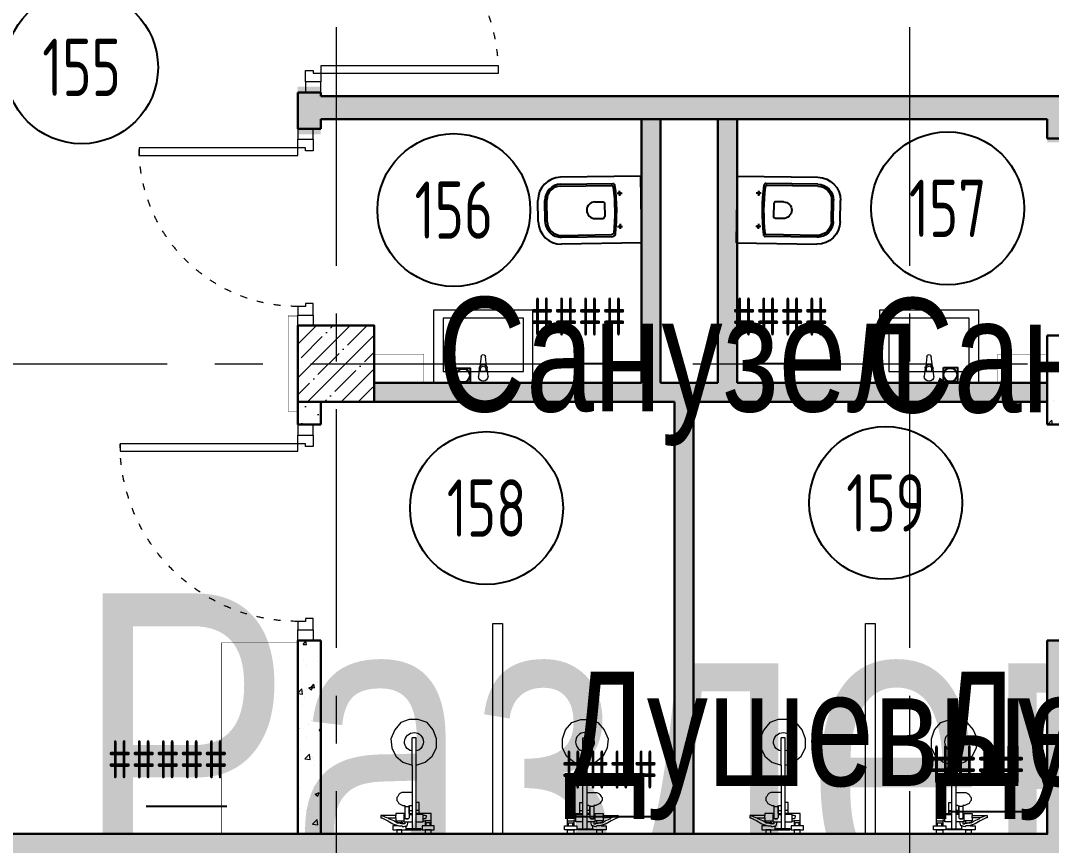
# Model space of a CAD drawing. Header units: millimetres. Extents: x -13407 to 8063098, y -54153 to 109271.
# Drawn here: x 15920 to 21312, y 66874 to 71191 of the extents above; entities that cross this region are included whole.
import ezdxf
from ezdxf.enums import TextEntityAlignment as Align

# ---------------------------------------------------------------- set-up
doc = ezdxf.new("R2018")
doc.units = ezdxf.units.MM
doc.linetypes.add('ACAD_ISO03W100', pattern=[30, 12, -18])
doc.linetypes.add('CENTER', pattern=[2, 1.25, -0.25, 0.25, -0.25])
doc.layers.get('Defpoints').update_dxf_attribs({"color": 6})
for name, color, linetype, lineweight in [('АР_Двери', 5, 'Continuous', 18), ('АР_Колонны', 5, 'Continuous', 30), ('АР_Колонны Штрих', 250, 'Continuous', 5), ('АР_Маркер экспликации', 239, 'Continuous', 13), ('АР_Номер помещения', 1, 'Continuous', 25), ('АР_Оси', 193, 'Continuous', 9), ('АР_Перегородки газоблок', 165, 'Continuous', 30), ('АР_Перегородки газоблок_Штрих', 165, 'Continuous', 5), ('АР_Перегородки сантехнические', 216, 'Continuous', 9), ('АР_Помещения_площадь', 19, 'Continuous', 9), ('ТХ_мебель передв', 250, 'Continuous', 13), ('ТХ_ОСНОВНОЙ', 103, 'Continuous', 25)]:
    doc.layers.add(name, color=color, linetype=linetype, lineweight=lineweight)
doc.layers.add('АР_Названия помещений', color=124, linetype='Continuous', lineweight=5, plot=False)
for name, color, linetype in [('ТХ_дозаторы', 7, 'Continuous'), ('ТХ_обор_бытовое', 14, 'Continuous'), ('ТХ_сантехника', 253, 'Continuous')]:
    doc.layers.add(name, color=color, linetype=linetype)
doc.styles.add('ISOCPEUR', font='isocpeur.ttf', dxfattribs={"width": 0.7})
doc.styles.get("Standard").update_dxf_attribs({"font": 'arial.ttf'})
pattern_1 = [(50, (211803.85, -55205.68), (215.17805, -18.82564), [22.5, -247.5]), (355, (211803.85, -55205.68), (-41.6254, 225.65764), [18, -198]), (100.45144, (211821.79, -55207.25), (173.55265, 206.832), [19.12206, -210.34263]), (46.1842, (211803.85, -55145.68), (320.1724, -49.65578), [33.75, -371.25]), (96.63564, (211830.53, -55149.82), (280.3986, 292.2356), [28.6831, -315.51413]), (351.18416, (211803.85, -55145.68), (280.3986, 292.2356), [27, -297]), (21, (211833.85, -55160.68), (179.07212, -120.78567), [22.5, -247.5]), (326, (211833.85, -55160.68), (72.9946, 217.54501), [18, -198]), (71.45144, (211848.78, -55170.75), (252.06671, 96.75935), [19.12206, -210.34263]), (37.5, (211803.85, -55205.68), (3.647957, 99.868156), [0, -195.6, 0, -201, 0, -198.75]), (7.5, (211803.85, -55205.68), (78.92086, 118.323514), [0, -114.6, 0, -191.1, 0, -75.75]), (327.5, (211736.95, -55205.68), (160.14673, -6.766462), [0, -75, 0, -234, 0, -310.5]), (317.5, (211706.95, -55205.68), (174.95585, 30.031495), [0, -97.5, 0, -155.4, 0, -220.5])]

# ---------------------------------------------------------------- blocks, each defined once
blk = doc.blocks.new('*U296')
for points in [[(-55, -80), (-55, 0), (-115, 0), (-115, -40), (-100, -40), (-100, -80), (-55, -80)], [(0, 0), (0, -80), (-55, -80), (-55, 0), (0, 0)], [(-1130, 0), (-1130, -80), (-1075, -80), (-1075, 0), (-1130, 0)], [(-1075, -80), (-1075, 0), (-1015, 0), (-1015, -40), (-1030, -40), (-1030, -80), (-1075, -80)]]:
    blk.add_lwpolyline(points)
blk.add_lwpolyline([(-100, -80), (-100, -1010), (-140, -1010), (-140, -80)], close=True)
at = {"linetype": 'ACAD_ISO03W100', "ltscale": 3}
blk.add_arc((-100, -80), 930, 180, 270, dxfattribs=at)
blk = doc.blocks.new('*U297')
for points in [[(-55, -80), (-55, 0), (-115, 0), (-115, -40), (-100, -40), (-100, -80), (-55, -80)], [(0, 0), (0, -80), (-55, -80), (-55, 0), (0, 0)], [(-1030, 0), (-1030, -80), (-975, -80), (-975, 0), (-1030, 0)], [(-975, -80), (-975, 0), (-915, 0), (-915, -40), (-930, -40), (-930, -80), (-975, -80)]]:
    blk.add_lwpolyline(points)
blk.add_lwpolyline([(-100, -80), (-100, -910), (-140, -910), (-140, -80)], close=True)
at = {"linetype": 'ACAD_ISO03W100', "ltscale": 3}
blk.add_arc((-100, -80), 830, 180, 270, dxfattribs=at)
blk = doc.blocks.new('*U298')
for points in [[(0, 0), (0, -80), (55, -80), (55, 0), (0, 0)], [(55, -80), (55, 0), (115, 0), (115, -40), (100, -40), (100, -80), (55, -80)], [(1075, -80), (1075, 0), (1015, 0), (1015, -40), (1030, -40), (1030, -80), (1075, -80)], [(1130, 0), (1130, -80), (1075, -80), (1075, 0), (1130, 0)]]:
    blk.add_lwpolyline(points)
blk.add_lwpolyline([(100, -80), (100, -1010), (140, -1010), (140, -80)], close=True)
at = {"linetype": 'ACAD_ISO03W100', "ltscale": 3}
blk.add_arc((100, -80), 930, 270, 0, dxfattribs=at)
blk = doc.blocks.new('*U611')
at = {"layer": 'Defpoints', "color": 7}
blk.add_line((636.2, -4593.6), (213.9, -4593.6), dxfattribs=at)
at = {"layer": 'АР_Номер помещения', "color": 7}
blk.add_circle((-124.1, -725), 400, dxfattribs=at)
at = {"layer": 'Defpoints', "color": 7, "style": 'ISOCPEUR', "width": 0.7, "flags": 1}
blk.add_attdef('КАТЕГОРИЯ', (-499.2, -2092.2), '', height=250, dxfattribs=at)
at = {"layer": 'Defpoints', "color": 7, "style": 'ISOCPEUR', "width": 0.7}
blk.add_attdef('ПЛОЩАДЬ_ПОМЕЩЕНИЯ', text='', height=200, dxfattribs=at).set_placement((641.1, -4347.1), align=Align.MIDDLE_RIGHT)
at = {"layer": 'АР_Номер помещения', "color": 7, "style": 'ISOCPEUR', "width": 0.7}
blk.add_attdef('НОМЕР_ПОМЕЩЕНИЯ', text='', height=300, dxfattribs=at).set_placement((-124.1, -725), align=Align.MIDDLE_CENTER)
at = {"layer": 'АР_Помещения_площадь', "color": 7, "lineweight": 30, "width": 0.7, "flags": 104}
blk.add_attdef('ИМЯ_ПОМЕЩЕНИЯ', text='', height=100, dxfattribs=at).set_placement((157.6, 1217.1), align=Align.MIDDLE_CENTER)
blk = doc.blocks.new('*U615')
at = {"layer": 'Defpoints', "color": 7}
blk.add_line((358.9, -2987.4), (-37.4, -2987.4), dxfattribs=at)
at = {"layer": 'АР_Номер помещения', "color": 7}
blk.add_circle((-365, -1371.3), 400, dxfattribs=at)
at = {"layer": 'Defpoints', "color": 7, "style": 'ISOCPEUR', "width": 0.7, "flags": 1}
blk.add_attdef('КАТЕГОРИЯ', (-499.2, -2092.2), '', height=250, dxfattribs=at)
at = {"layer": 'Defpoints', "color": 7, "style": 'ISOCPEUR', "width": 0.7}
blk.add_attdef('ПЛОЩАДЬ_ПОМЕЩЕНИЯ', text='', height=200, dxfattribs=at).set_placement((363.8, -2740.9), align=Align.MIDDLE_RIGHT)
at = {"layer": 'АР_Номер помещения', "color": 7, "style": 'ISOCPEUR', "width": 0.7}
blk.add_attdef('НОМЕР_ПОМЕЩЕНИЯ', text='', height=300, dxfattribs=at).set_placement((-365, -1371.3), align=Align.MIDDLE_CENTER)
at = {"layer": 'АР_Помещения_площадь', "color": 7, "lineweight": 30, "width": 0.7, "flags": 104}
blk.add_attdef('ИМЯ_ПОМЕЩЕНИЯ', text='', height=100, dxfattribs=at).set_placement((157.6, 1217.1), align=Align.MIDDLE_CENTER)
blk = doc.blocks.new('*U616')
at = {"layer": 'Defpoints', "color": 7}
blk.add_line((375.9, -3013.9), (-46.5, -3013.9), dxfattribs=at)
at = {"layer": 'АР_Номер помещения', "color": 7}
blk.add_circle((-513.5, -1398.4), 400, dxfattribs=at)
at = {"layer": 'Defpoints', "color": 7, "style": 'ISOCPEUR', "width": 0.7, "flags": 1}
blk.add_attdef('КАТЕГОРИЯ', (-499.2, -2092.2), '', height=250, dxfattribs=at)
at = {"layer": 'Defpoints', "color": 7, "style": 'ISOCPEUR', "width": 0.7}
blk.add_attdef('ПЛОЩАДЬ_ПОМЕЩЕНИЯ', text='', height=200, dxfattribs=at).set_placement((380.8, -2767.4), align=Align.MIDDLE_RIGHT)
at = {"layer": 'АР_Номер помещения', "color": 7, "style": 'ISOCPEUR', "width": 0.7}
blk.add_attdef('НОМЕР_ПОМЕЩЕНИЯ', text='', height=300, dxfattribs=at).set_placement((-513.5, -1398.4), align=Align.MIDDLE_CENTER)
at = {"layer": 'АР_Помещения_площадь', "color": 7, "lineweight": 30, "width": 0.7, "flags": 104}
blk.add_attdef('ИМЯ_ПОМЕЩЕНИЯ', text='', height=100, dxfattribs=at).set_placement((157.6, 1217.1), align=Align.MIDDLE_CENTER)
blk = doc.blocks.new('*U599')
at = {"layer": 'Defpoints', "color": 7}
blk.add_line((-5948.9, -3748.1), (-6371.3, -3748.1), dxfattribs=at)
at = {"layer": 'АР_Номер помещения', "color": 7}
blk.add_circle((-6845.3, -2943.8), 400, dxfattribs=at)
at = {"layer": 'Defpoints', "color": 7, "style": 'ISOCPEUR', "width": 0.7, "flags": 1}
blk.add_attdef('КАТЕГОРИЯ', (-499.2, -2092.2), '', height=250, dxfattribs=at)
at = {"layer": 'Defpoints', "color": 7, "style": 'ISOCPEUR', "width": 0.7}
blk.add_attdef('ПЛОЩАДЬ_ПОМЕЩЕНИЯ', text='', height=200, dxfattribs=at).set_placement((-5944, -3501.6), align=Align.MIDDLE_RIGHT)
at = {"layer": 'АР_Номер помещения', "color": 7, "style": 'ISOCPEUR', "width": 0.7}
blk.add_attdef('НОМЕР_ПОМЕЩЕНИЯ', text='', height=300, dxfattribs=at).set_placement((-6845.3, -2943.8), align=Align.MIDDLE_CENTER)
at = {"layer": 'АР_Помещения_площадь', "color": 7, "lineweight": 30, "width": 0.7, "flags": 104}
blk.add_attdef('ИМЯ_ПОМЕЩЕНИЯ', text='', height=100, dxfattribs=at).set_placement((157.6, 1217.1), align=Align.MIDDLE_CENTER)
blk = doc.blocks.new('*U600')
at = {"layer": 'Defpoints', "color": 7}
blk.add_line((-7088.2, -3544.6), (-7510.5, -3544.6), dxfattribs=at)
at = {"layer": 'АР_Номер помещения', "color": 7}
blk.add_circle((-6458.5, -2731.2), 400, dxfattribs=at)
at = {"layer": 'Defpoints', "color": 7, "style": 'ISOCPEUR', "width": 0.7, "flags": 1}
blk.add_attdef('КАТЕГОРИЯ', (-499.2, -2092.2), '', height=250, dxfattribs=at)
at = {"layer": 'Defpoints', "color": 7, "style": 'ISOCPEUR', "width": 0.7}
blk.add_attdef('ПЛОЩАДЬ_ПОМЕЩЕНИЯ', text='', height=200, dxfattribs=at).set_placement((-7083.3, -3298.1), align=Align.MIDDLE_RIGHT)
at = {"layer": 'АР_Номер помещения', "color": 7, "style": 'ISOCPEUR', "width": 0.7}
blk.add_attdef('НОМЕР_ПОМЕЩЕНИЯ', text='', height=300, dxfattribs=at).set_placement((-6458.5, -2731.2), align=Align.MIDDLE_CENTER)
at = {"layer": 'АР_Помещения_площадь', "color": 7, "lineweight": 30, "width": 0.7, "flags": 104}
blk.add_attdef('ИМЯ_ПОМЕЩЕНИЯ', text='', height=100, dxfattribs=at).set_placement((157.6, 1217.1), align=Align.MIDDLE_CENTER)
blk = doc.blocks.new('Из_буфера15266')
at = {"lineweight": 0, "ltscale": 100, "transparency": 33554687}
for points in [[(-13.2, -338.7), (-60.9, -354.5), (-97.9, -386.3), (-119.1, -428.6), (-119.1, -476.2), (-103.2, -523.9), (-71.4, -560.9), (-23.8, -576.8), (23.8, -576.8), (66.1, -560.9), (97.9, -523.9), (119.1, -476.2), (113.8, -428.6), (92.6, -386.3), (55.6, -354.5), (7.9, -338.7), (7.9, -195.8), (23.8, -195.8), (34.4, -195.8), (50.3, -195.8), (60.9, -195.8), (71.4, -190.5), (76.7, -185.2), (82, -174.6), (87.3, -169.3), (87.3, -158.7), (87.3, -153.5), (82, -148.2), (82, -148.2), (76.7, -137.6), (76.7, -137.6), (66.1, -132.3), (55.6, -127), (50.3, -127), (45, -127), (45, -105.8), (45, -84.7), (92.6, -84.7), (92.6, -74.1), (166.7, -74.1), (172, -74.1), (172, -68.8), (172, -63.5), (166.7, -63.5), (156.1, -58.2), (134.9, -47.6), (108.5, -31.7), (92.6, -26.5), (92.6, -21.2), (108.5, -21.2), (108.5, 0), (39.7, 0), (39.7, -21.2), (39.7, -21.2), (39.7, -21.2), (34.4, -21.2), (34.4, -21.2), (29.1, -42.3), (7.9, -42.3), (7.9, -5.3), (39.7, -5.3), (39.7, 0), (-39.7, 0), (-39.7, -5.3), (-13.2, -5.3), (-13.2, -42.3), (-50.3, -42.3), (-50.3, -47.6), (-60.9, -47.6), (-60.9, -37), (-60.9, -37), (-60.9, -21.2), (-45, -21.2), (-45, 0), (-108.5, 0), (-108.5, -21.2), (-92.6, -21.2), (-92.6, -37), (-92.6, -37), (-92.6, -47.6), (-92.6, -47.6), (-92.6, -84.7), (-29.1, -84.7)], [(-92.6, -21.2), (-60.9, -21.2)], [(-92.6, -37), (-60.9, -37)], [(-92.6, -47.6), (-60.9, -47.6)], [(-87.3, -21.2), (-87.3, -37)], [(-66.1, -21.2), (-66.1, -37)], [(-50.3, -47.6), (-50.3, -79.4)], [(-13.2, -5.3), (7.9, -5.3)], [(-13.2, -42.3), (-13.2, -142.9)], [(7.9, -195.8), (7.9, -42.3)], [(45, -42.3), (29.1, -42.3)], [(55.6, -15.9), (39.7, -21.2)], [(50.3, -47.6), (50.3, -47.6)], [(50.3, -52.9), (50.3, -47.6)], [(50.3, -79.4), (50.3, -47.6)], [(50.3, -58.2), (50.3, -52.9)], [(55.6, -15.9), (55.6, -15.9)], [(60.9, -21.2), (55.6, -15.9)], [(55.6, -31.7), (55.6, -31.7)], [(76.7, -37), (55.6, -31.7)], [(92.6, -26.5), (76.7, -21.2), (60.9, -21.2)], [(60.9, -37), (66.1, -37), (82, -37), (82, -37)], [(87.3, -47.6), (60.9, -47.6)], [(66.1, -31.7), (66.1, -37)], [(87.3, -37), (76.7, -37)], [(82, -21.2), (92.6, -21.2)], [(-50.3, -79.4), (-13.2, -79.4)], [(-29.1, -84.7), (-29.1, -142.9), (-23.8, -142.9), (-23.8, -142.9), (-23.8, -142.9), (-18.5, -142.9), (-13.2, -142.9), (-13.2, -142.9), (-13.2, -338.7)], [(-29.1, -84.7), (-13.2, -84.7)], [(-29.1, -100.5), (-13.2, -100.5)], [(23.8, -79.4), (7.9, -79.4)], [(23.8, -84.7), (7.9, -84.7)], [(23.8, -100.5), (7.9, -100.5)], [(23.8, -63.5), (23.8, -63.5), (23.8, -63.5), (29.1, -58.2), (29.1, -58.2), (29.1, -58.2), (29.1, -58.2), (34.4, -58.2), (39.7, -58.2), (39.7, -58.2), (39.7, -58.2), (39.7, -58.2), (45, -58.2), (45, -63.5), (45, -63.5)], [(23.8, -105.8), (23.8, -63.5)], [(23.8, -84.7), (23.8, -127)], [(23.8, -127), (23.8, -105.8)], [(34.4, -58.2), (29.1, -58.2)], [(34.4, -58.2), (34.4, -58.2)], [(39.7, -58.2), (34.4, -58.2)], [(39.7, -58.2), (39.7, -58.2)], [(45, -63.5), (45, -63.5)], [(45, -84.7), (45, -63.5)], [(50.3, -79.4), (45, -79.4)], [(92.6, -63.5), (92.6, -74.1)], [(166.7, -74.1), (150.8, -68.8), (134.9, -63.5)], [(166.7, -74.1), (166.7, -74.1)], [(13.2, -127), (7.9, -127)], [(18.5, -127), (13.2, -127)], [(23.8, -121.7), (18.5, -127)], [(45, -121.7), (34.4, -121.7), (23.8, -121.7)], [(45, -127), (45, -121.7)], [(-13.2, -338.7), (-13.2, -481.5)], [(7.9, -338.7), (7.9, -481.5)], [(-13.2, -481.5), (7.9, -481.5)]]:
    blk.add_lwpolyline(points, dxfattribs=at)
for points in [[(-92.6, 0), (-60.9, 0), (-60.9, 21.2), (-92.6, 21.2)], [(60.9, 0), (87.3, 0), (87.3, 21.2), (60.9, 21.2)], [(39.7, -21.2), (39.7, -21.2)], [(50.3, -42.3), (45, -42.3), (45, -31.7), (55.6, -31.7), (55.6, -31.7), (55.6, -37), (60.8, -37), (60.8, -47.6), (50.3, -47.6)], [(87.3, -47.6), (87.3, -37), (103.2, -47.6), (129.6, -58.2), (134.9, -63.5), (92.6, -63.5), (92.6, -47.6)]]:
    blk.add_lwpolyline(points, close=True, dxfattribs=at)
for points, knots in [([(-50.3, -74.1), (-55.6, -79.4), (-60.9, -74.1), (-66.1, -74.1), (-66.1, -68.8), (-66.1, -63.5), (-60.9, -58.2), (-55.6, -58.2), (-55.6, -58.2), (-50.3, -58.2)], [0, 0, 0, 0, 1, 1, 1, 2, 2, 2, 3, 3, 3, 3]), ([(7.9, -412.7), (34.4, -418), (55.6, -444.5), (45, -471), (39.7, -497.4), (13.2, -513.3), (-13.2, -508), (-39.7, -502.7), (-55.6, -476.2), (-50.3, -449.8), (-45, -428.6), (-34.4, -418), (-13.2, -412.7)], [0, 0, 0, 0, 1, 1, 1, 2, 2, 2, 3, 3, 3, 4, 4, 4, 4])]:
    blk.add_open_spline(points, degree=3, knots=knots, dxfattribs=at)
blk = doc.blocks.new('Из_буфера27431')
at = {"linetype": 'Continuous', "lineweight": 5}
for p, q in [((-138.5, 11.1), (-85.6, 17.7)), ((-138.5, 11.1), (-85.6, 17.7)), ((-76.1, 21), (-34.1, 25)), ((-76.1, 21), (-34.1, 25)), ((-59, 13.6), (-73.9, 13.6)), ((-59, 13.6), (-73.9, 13.6)), ((-59, -13.6), (-59, 13.6)), ((-59, -13.6), (-59, 13.6)), ((-85.6, -17.7), (-138.5, -11.1)), ((-85.6, -17.7), (-138.5, -11.1)), ((-34.1, -25), (-76.1, -21)), ((-34.1, -25), (-76.1, -21)), ((-73.9, -13.6), (-59, -13.6)), ((-73.9, -13.6), (-59, -13.6))]:
    blk.add_line(p, q, dxfattribs=at)
for points in [[(0, -260), (-380, -260), (-380, 260), (0, 260)], [(-59, -210), (-339.1, -210), (-339.1, 210), (-59, 210)], [(-59, -210), (-339.1, -210), (-339.1, 210), (-59, 210)]]:
    blk.add_lwpolyline(points, close=True, dxfattribs=at)
for centre, radius, start, end in [((-137.1, 0), 11.2, 97.1389, 262.8611), ((-137.1, 0), 11.2, 97.1389, 262.8611), ((-74.2, 0), 21.1, 122.771, 237.229), ((-74.2, 0), 21.1, 122.771, 237.229), ((-73.9, 0), 13.6, 90, 270), ((-73.9, 0), 13.6, 90, 270), ((-74.2, 0), 21.1, 95.1696, 122.771), ((-74.2, 0), 21.1, 95.1696, 122.771), ((-34.1, 0), 25, 270, 90), ((-34.1, 0), 25, 270, 90), ((-74.2, 0), 21.1, 237.229, 264.8304), ((-74.2, 0), 21.1, 237.229, 264.8304)]:
    blk.add_arc(centre, radius, start, end, dxfattribs=at)
blk = doc.blocks.new('унитаз поликлиники')
for p, q in [((0, 175), (0, -175)), ((0, 175), (420, 175)), ((420, 138.7), (149.6, 138.7)), ((420, 129), (156.8, 128.7)), ((125.6, 86.7), (99.5, 86.7)), ((112.4, 73.1), (112.4, 100.2)), ((494, 57.1), (494, -57.1)), ((504, 55), (504, -55)), ((540, 55), (540, -55)), ((191.9, -33.7), (191.9, 33.7)), ((242.4, 43.7), (201.9, 43.7)), ((242.4, -43.7), (201.9, -43.7)), ((125.5, -86.5), (99.4, -86.5)), ((112.3, -73), (112.3, -100.1)), ((420, -139), (147.9, -138.7)), ((420, -129), (155.2, -128.7)), ((0, -175), (420, -175))]:
    blk.add_line(p, q)
for centre, radius, start, end in [((420, 55), 120, 0, 90), ((420.5, 55.2), 83.5, 359.8619, 90.3335), ((420, 55), 74, 0, 90), ((242.4, 0), 43.7, 270, 90), ((420, -55), 120, 270, 0), ((420, -55), 84, 270, 0), ((420, -55), 74, 270, 358.4018)]:
    blk.add_arc(centre, radius, start, end)
at = {"extrusion": (0, 0, -1)}
for centre, major_axis, ratio, start_param, end_param in [((1158.1, 0), (-731, -726.4), 0.993775, 0.659849, 0.910919), ((984.1, 0), (-23.4, -941.4), 0.89728, 1.422258, 1.677847), ((149.5, 127.3), (-5.6, -10.5), 0.821373, 1.269211, 2.570669), ((154.4, 119.8), (-5.61, -7.72), 0.798093, 1.232924, 2.686723), ((112.4, 86.8), (3.55, 3.55), 1, 5.504025, 11.78721), ((201.9, -33.5), (4.12, -9.49), 0.964797, 0.42926, 1.943413), ((147.9, -127.5), (5.4, -10.4), 0.836443, 0.56114, 1.877577), ((155.2, -117.5), (5.3, -10.4), 0.842984, 0.549902, 1.8819)]:
    blk.add_ellipse(centre, major_axis=major_axis, ratio=ratio, start_param=start_param, end_param=end_param, dxfattribs=at)
for centre, major_axis, ratio, start_param, end_param in [((201.9, 33.5), (4.12, 9.49), 0.964797, 0.42926, 1.943413), ((112.3, -86.6), (3.54, -3.55), 1, 5.504025, 11.78721)]:
    blk.add_ellipse(centre, major_axis=major_axis, ratio=ratio, start_param=start_param, end_param=end_param)
blk = doc.blocks.new('У134')
at = {"ltscale": 0.1, "const_width": 2}
blk.add_lwpolyline([(165061.8, -97246.7), (166061.8, -97246.7), (166061.8, -97646.7), (165061.8, -97646.7)], close=True, dxfattribs=at)
blk = doc.blocks.new('У240')
at = {"layer": 'ТХ_обор_бытовое', "lineweight": 0, "ltscale": 100, "transparency": 33554687, "const_width": 2}
blk.add_lwpolyline([(259065, 2931.5), (259065, 3191.5), (259215, 3191.5), (259215, 2931.5)], close=True, dxfattribs=at)
blk = doc.blocks.new('A$C500e89c7')
at = {"ltscale": 100}
blk.add_circle((-36.5, 37.3), 35.3, dxfattribs=at)
at = {"layer": 'ТХ_дозаторы', "ltscale": 100}
blk.add_lwpolyline([(-73, 74.7), (0, 74.7), (0, 0), (-73, 0)], close=True, dxfattribs=at)

msp = doc.modelspace()

# ---------------------------------------------------------------- hatches: boundary and pattern name
at = {"layer": 'АР_Колонны Штрих', "ltscale": 100}
h = msp.add_hatch(dxfattribs=at)
h.set_pattern_fill('ANSI35', color=256, scale=500)
h.set_pattern_definition([(45, (-939682.16, 109466.47), (-88.388348, 88.388348), []), (45, (-939593.77, 109466.47), (-88.388348, 88.388348), [156.25, -31.25, 0, -31.25])])
h.paths.add_polyline_path([(17769.9, 69595), (17369.9, 69595), (17369.9, 69195), (17769.9, 69195)])
at = {"layer": 'АР_Перегородки газоблок_Штрих', "ltscale": 100}
h = msp.add_hatch(dxfattribs=at)
h.set_pattern_fill('AR-CONC', color=256, scale=30)
h.set_pattern_definition(pattern_1)
h.paths.add_polyline_path([(17489.9, 70845.1), (17369.9, 70845.1), (17369.9, 70595), (17489.9, 70595), (17489.9, 70675.3), (21289.9, 70675.3), (21289.9, 70553.5), (21409.9, 70553.5), (21409.9, 70675.3), (23769.9, 70675.2), (23769.9, 69195.2), (23889.9, 69194.8), (23889.9, 70795.3), (17489.9, 70795.3)])
h = msp.add_hatch(dxfattribs=at)
h.set_pattern_fill('AR-CONC', color=256, scale=30)
h.set_pattern_definition(pattern_1)
h.paths.add_polyline_path([(19339.9, 69195), (19339.9, 66934.6), (19439.9, 66934.6), (19439.9, 69195), (21289.9, 69195), (21289.9, 69295), (19667.8, 69295), (19667.8, 70675.3), (19567.8, 70675.3), (19567.8, 69295), (19267.1, 69295), (19267.1, 70675.3), (19167.1, 70675.3), (19167.1, 69295), (17769.9, 69295), (17769.9, 69195)])
h = msp.add_hatch(dxfattribs=at)
h.set_pattern_fill('AR-CONC', color=256, scale=30)
h.set_pattern_definition(pattern_1)
h.paths.add_polyline_path([(21409.9, 69553.5), (21289.9, 69553.5), (21289.9, 69076.7), (21409.9, 69076.7)])
h = msp.add_hatch(dxfattribs=at)
h.set_pattern_fill('AR-CONC', color=256, scale=30)
h.set_pattern_definition(pattern_1)
h.paths.add_polyline_path([(17489.9, 69195), (17369.9, 69195), (17369.9, 69076.7), (17489.9, 69076.7)])
h = msp.add_hatch(dxfattribs=at)
h.set_pattern_fill('AR-CONC', color=256, scale=30)
h.set_pattern_definition(pattern_1)
h.paths.add_polyline_path([(21409.9, 67946.7), (21289.9, 67946.7), (21289.9, 66934.6), (14441.4, 66934.6), (14441.4, 66814.6), (21289.9, 66814.6), (21290, 66242.8), (14439.9, 66242.8), (14439.9, 66122.8), (21290, 66122.8), (21290, 66116.9), (21290, 66116.9), (21290, 65678.6), (21290, 63315), (21190.7, 63315), (21190.7, 63195), (23369.9, 63195), (23369.9, 63315), (21410, 63315)])
edge = h.paths.add_edge_path()
edge.add_line((14439.9, 65900.1), (14439.9, 65937.6))
edge.add_arc((14265, 66227.6), 338.7, 279.3282, 301.0925, ccw=False)
edge.add_line((14319.9, 65893.5), (14319.9, 63315))
edge.add_line((14319.9, 63315), (14170, 63315))
edge.add_line((14170, 63315), (14170, 63195))
edge.add_line((14170, 63195), (14538.9, 63195))
edge.add_line((14538.9, 63195), (14538.9, 63315))
edge.add_line((14538.9, 63315), (14439.9, 63315))
edge.add_line((14439.9, 63315), (14439.9, 65900.1))
h.paths.add_polyline_path([(23889.9, 68065), (23809.9, 68065.1), (23769.9, 68065.1), (23769.9, 66508.6), (23769.9, 63195), (23889.9, 63195), (23889.9, 66742.8)])
h = msp.add_hatch(dxfattribs=at)
h.set_pattern_fill('AR-CONC', color=256, scale=30)
h.set_pattern_definition(pattern_1)
h.paths.add_polyline_path([(17489.9, 67946.7), (17449.9, 67946.7), (17449.9, 67946.7), (17369.9, 67946.7), (17369.9, 66934.6), (17489.9, 66934.6)])

# ---------------------------------------------------------------- linework, layer by layer
at = {"layer": 'АР_Колонны', "ltscale": 100}
msp.add_lwpolyline([(17369.9, 69595), (17769.9, 69595), (17769.9, 69195), (17369.9, 69195)], close=True, dxfattribs=at)
at = {"layer": 'АР_Оси', "linetype": 'CENTER', "ltscale": 1000}
for p, q in [((17569.9, 79157.5), (17569.9, 23425.1)), ((20569.9, 79157.5), (20569.9, 23425.1)), ((-12563.8, 69395), (70614.6, 69395)), ((-12563.8, 69395), (70614.6, 69395))]:
    msp.add_line(p, q, dxfattribs=at)
at = {"layer": 'АР_Перегородки газоблок', "ltscale": 100}
for points in [[(17369.9, 70815.1), (17489.9, 70815.1)], [(17369.9, 70815.1), (17369.9, 70625)], [(17489.9, 70815.1), (17489.9, 70795.3)], [(23769.9, 69195), (23889.9, 69195), (23889.9, 70795.3), (17489.9, 70795.3)], [(21289.9, 70675.3), (17489.9, 70675.3)], [(17489.9, 70675.3), (17489.9, 70625)], [(19167.1, 69295), (19167.1, 70675.3)], [(19267.1, 70675.3), (19267.1, 69295)], [(19567.8, 69295), (19567.8, 70675.3)], [(19667.8, 70675.3), (19667.8, 69295)], [(21289.9, 70573.5), (21289.9, 70675.2)], [(17489.9, 70625), (17369.9, 70625)], [(21409.9, 70573.5), (21289.9, 70573.5)], [(21289.9, 69076.7), (21289.9, 69543.5)], [(21289.9, 69543.5), (21409.9, 69543.5)], [(17769.9, 69295), (19167.1, 69295)], [(19267.1, 69295), (19567.8, 69295)], [(19667.8, 69295), (21289.9, 69295)], [(17369.9, 69195), (17369.9, 69076.7)], [(17489.9, 69195), (17489.9, 69076.7)], [(19339.9, 69195), (17769.9, 69195)], [(19339.9, 66934.6), (19339.9, 69195)], [(19439.9, 69195), (19439.9, 66934.6)], [(21289.9, 69195), (19439.9, 69195)], [(17489.9, 69076.7), (17369.9, 69076.7)], [(21409.9, 69076.7), (21289.9, 69076.7)], [(14439.9, 66934.6), (21289.9, 66934.6), (21289.9, 67946.7)], [(17369.9, 67946.7), (17369.9, 66934.6)], [(17369.9, 67946.7), (17489.9, 67946.7)], [(17489.9, 67946.7), (17489.9, 66934.6)], [(21289.9, 67946.7), (21409.9, 67946.7)], [(14899.5, 66934.6), (17369.9, 66934.6)], [(17489.9, 66934.6), (21289.9, 66934.7)]]:
    msp.add_lwpolyline(points, dxfattribs=at)
at = {"layer": 'АР_Перегородки сантехнические', "lineweight": 0}
for points in [[(18389.9, 68035.3), (18439.9, 68035.3), (18439.9, 66934.6), (18389.9, 66934.6)], [(20339.9, 68035.3), (20389.9, 68035.3), (20389.9, 66934.6), (20339.9, 66934.6)]]:
    msp.add_lwpolyline(points, close=True, dxfattribs=at)
at = {"layer": 'ТХ_мебель передв', "const_width": 2}
msp.add_lwpolyline([(17369.9, 69645), (17369.9, 69145), (17319.9, 69145), (17319.9, 69645)], close=True, dxfattribs=at)

# ---------------------------------------------------------------- block references
at = {"layer": 'АР_Двери', "rotation": 90.00000000000001}
msp.add_blockref('*U298', (17409.9, 70815.1), dxfattribs=at)
at = {"layer": 'АР_Двери', "xscale": -1, "rotation": 270}
for name, p in [('*U297', (17449.9, 70625)), ('*U296', (17449.9, 69076.7))]:
    msp.add_blockref(name, p, dxfattribs=at)
at = {"layer": 'АР_Маркер экспликации'}
ref = msp.add_blockref('*U611', (16362.9, 71671.4), dxfattribs=at)
ref.add_attrib('НОМЕР_ПОМЕЩЕНИЯ', '155', dxfattribs={"layer": 'АР_Номер помещения', "color": 7, "height": 300, "style": 'ISOCPEUR', "width": 0.7}).set_placement((16238.9, 70946.3), align=Align.MIDDLE_CENTER)
lines = msp.add_mtext('\\W0.8000;Раздевальная', dxfattribs={"layer": 'АР_Названия помещений', "insert": (16211.4, 68192.8), "char_height": 1576.782, "width": 926.94, "attachment_point": 1})
ref.add_attrib('ИМЯ_ПОМЕЩЕНИЯ', '', (16211.4, 68192.8), dxfattribs={"flags": 104}).embed_mtext(lines)
ref.add_attrib('ПЛОЩАДЬ_ПОМЕЩЕНИЯ', '#####', dxfattribs={"layer": 'Defpoints', "color": 7, "height": 200, "style": 'ISOCPEUR', "width": 0.7}).set_placement((17004, 67324.2), align=Align.MIDDLE_RIGHT)
ref = msp.add_blockref('*U599', (25031.3, 73143.1), dxfattribs=at)
ref.add_attrib('НОМЕР_ПОМЕЩЕНИЯ', '156', dxfattribs={"layer": 'АР_Номер помещения', "color": 7, "height": 300, "style": 'ISOCPEUR', "width": 0.7}).set_placement((18186, 70199.3), align=Align.MIDDLE_CENTER)
lines = msp.add_mtext('\\W0.8000;Санузел', dxfattribs={"layer": 'АР_Названия помещений', "insert": (18101.5, 69743.2), "char_height": 597.711, "width": 926.94, "attachment_point": 1})
ref.add_attrib('ИМЯ_ПОМЕЩЕНИЯ', '', (18101.5, 69743.2), dxfattribs={"flags": 104}).embed_mtext(lines)
ref.add_attrib('ПЛОЩАДЬ_ПОМЕЩЕНИЯ', '####', dxfattribs={"layer": 'Defpoints', "color": 7, "height": 200, "style": 'ISOCPEUR', "width": 0.7}).set_placement((19087.3, 69641.5), align=Align.MIDDLE_RIGHT)
ref = msp.add_blockref('*U600', (27228, 72939.6), dxfattribs=at)
ref.add_attrib('НОМЕР_ПОМЕЩЕНИЯ', '157', dxfattribs={"layer": 'АР_Номер помещения', "color": 7, "height": 300, "style": 'ISOCPEUR', "width": 0.7}).set_placement((20769.4, 70208.5), align=Align.MIDDLE_CENTER)
lines = msp.add_mtext('\\W0.8000;Санузел', dxfattribs={"layer": 'АР_Названия помещений', "insert": (20338.3, 69738.5), "char_height": 597.711, "width": 926.94, "attachment_point": 1})
ref.add_attrib('ИМЯ_ПОМЕЩЕНИЯ', '', (20338.3, 69738.5), dxfattribs={"flags": 104}).embed_mtext(lines)
ref.add_attrib('ПЛОЩАДЬ_ПОМЕЩЕНИЯ', '####', dxfattribs={"layer": 'Defpoints', "color": 7, "height": 200, "style": 'ISOCPEUR', "width": 0.7}).set_placement((20144.7, 69641.5), align=Align.MIDDLE_RIGHT)
ref = msp.add_blockref('*U616', (18870.9, 70038.1), dxfattribs=at)
ref.add_attrib('НОМЕР_ПОМЕЩЕНИЯ', '158', dxfattribs={"layer": 'АР_Номер помещения', "color": 7, "height": 300, "style": 'ISOCPEUR', "width": 0.7}).set_placement((18357.4, 68639.7), align=Align.MIDDLE_CENTER)
lines = msp.add_mtext('\\W0.8000;Душевые', dxfattribs={"layer": 'АР_Названия помещений', "insert": (18762.3, 67783.4), "char_height": 597.711, "width": 926.94, "attachment_point": 1})
ref.add_attrib('ИМЯ_ПОМЕЩЕНИЯ', '', (18762.3, 67783.4), dxfattribs={"flags": 104}).embed_mtext(lines)
ref.add_attrib('ПЛОЩАДЬ_ПОМЕЩЕНИЯ', '####', dxfattribs={"layer": 'Defpoints', "color": 7, "height": 200, "style": 'ISOCPEUR', "width": 0.7}).set_placement((19251.6, 67270.7), align=Align.MIDDLE_RIGHT)
ref = msp.add_blockref('*U615', (20810.3, 70038.1), dxfattribs=at)
ref.add_attrib('НОМЕР_ПОМЕЩЕНИЯ', '159', dxfattribs={"layer": 'АР_Номер помещения', "color": 7, "height": 300, "style": 'ISOCPEUR', "width": 0.7}).set_placement((20445.4, 68666.8), align=Align.MIDDLE_CENTER)
lines = msp.add_mtext('\\W0.8000;Душевые', dxfattribs={"layer": 'АР_Названия помещений', "insert": (20701.8, 67783.4), "char_height": 597.711, "width": 926.94, "attachment_point": 1})
ref.add_attrib('ИМЯ_ПОМЕЩЕНИЯ', '', (20701.8, 67783.4), dxfattribs={"flags": 104}).embed_mtext(lines)
ref.add_attrib('ПЛОЩАДЬ_ПОМЕЩЕНИЯ', '####', dxfattribs={"layer": 'Defpoints', "color": 7, "height": 200, "style": 'ISOCPEUR', "width": 0.7}).set_placement((21174.1, 67297.3), align=Align.MIDDLE_RIGHT)
at = {"layer": 'ТХ_дозаторы', "ltscale": 100}
for p in [(18271.1, 69296.4), (20820, 69300)]:
    msp.add_blockref('A$C500e89c7', p, dxfattribs=at)
at = {"layer": 'ТХ_мебель передв', "rotation": 90}
msp.add_blockref('У134', (-80276.7, -98127.2), dxfattribs=at)
at = {"layer": 'ТХ_ОСНОВНОЙ', "rotation": 269.9999999999615}
for p in [(14838.4, 328509.9), (18098.4, 328509.9)]:
    msp.add_blockref('У240', p, dxfattribs=at)
at = {"layer": 'ТХ_сантехника', "rotation": 180.8645356381789}
msp.add_blockref('унитаз поликлиники', (19167.1, 70202.4), dxfattribs=at)
at = {"layer": 'ТХ_сантехника', "xscale": -1, "rotation": 179.1354643618211}
msp.add_blockref('унитаз поликлиники', (19667.8, 70202.4), dxfattribs=at)
at = {"layer": 'ТХ_сантехника', "ltscale": 100, "xscale": -1}
for name, p, rotation in [('Из_буфера27431', (18339.9, 69295), 90), ('Из_буфера27431', (20672, 69295), 90), ('Из_буфера15266', (18874, 66955.8), 180), ('Из_буфера15266', (18874, 66955.8), 180), ('Из_буфера15266', (18874, 66955.8), 180), ('Из_буфера15266', (18874, 66955.8), 180), ('Из_буфера15266', (20804.3, 66955.8), 180), ('Из_буфера15266', (20804.3, 66955.8), 180), ('Из_буфера15266', (20804.3, 66955.8), 180), ('Из_буфера15266', (20804.3, 66955.8), 180)]:
    msp.add_blockref(name, p, dxfattribs=dict(at, rotation=rotation))
at = {"layer": 'ТХ_сантехника', "ltscale": 100, "rotation": 180}
for p in [(17975.6, 66955.8), (17975.6, 66955.8), (17975.6, 66955.8), (17975.6, 66955.8), (19905.9, 66955.8), (19905.9, 66955.8), (19905.9, 66955.8), (19905.9, 66955.8)]:
    msp.add_blockref('Из_буфера15266', p, dxfattribs=at)

doc.saveas('drawing.dxf')
